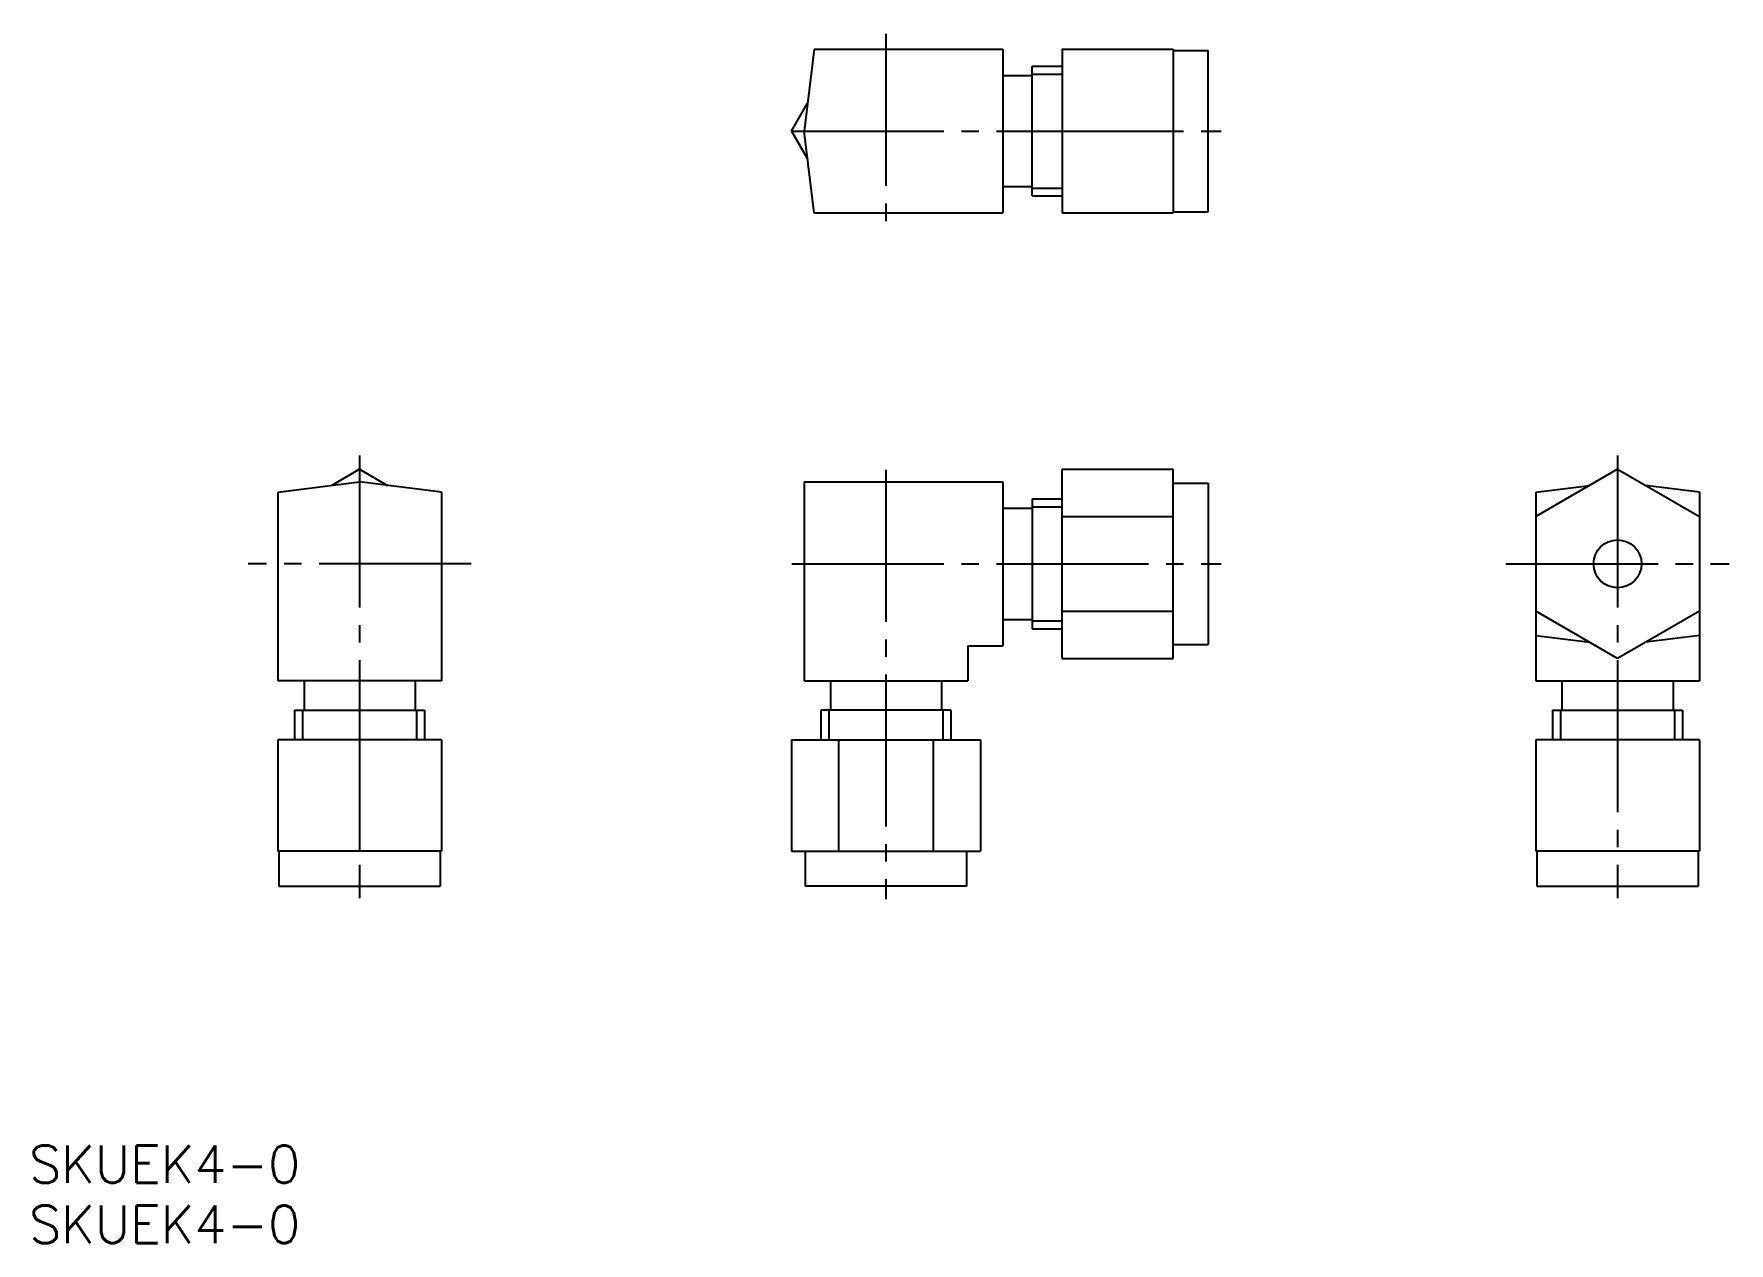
# Model space of a CAD drawing. Extents: x 23 to 168, y 62 to 165.
import ezdxf

# ---------------------------------------------------------------- set-up
doc = ezdxf.new("R2010")
doc.units = 0
doc.linetypes.add('CENTER', pattern=[17.5, 13, -1.5, 1.5, -1.5])
doc.layers.get('0').update_dxf_attribs({"linetype": 'CONTINUOUS'})
doc.layers.add('CENTER', color=1, linetype='CENTER')
doc.styles.get("Standard").update_dxf_attribs({"font": 'txt.shx', "bigfont": 'extfont.shx'})

msp = doc.modelspace()

# ---------------------------------------------------------------- linework, layer by layer
at = {"color": 7, "linetype": 'CONTINUOUS'}
for p, q in [((89.56, 163.73), (88.7, 156.73)), ((89.56, 163.73), (105.7, 163.73)), ((105.7, 163.73), (105.7, 149.73)), ((110.76, 163.73), (120.26, 163.73)), ((110.76, 163.73), (110.76, 149.73)), ((120.26, 163.73), (120.26, 149.73)), ((120.26, 163.63), (123.26, 163.63)), ((123.26, 149.83), (123.26, 163.63)), ((105.7, 161.48), (108.2, 161.48)), ((108.2, 151.18), (108.2, 162.29)), ((108.2, 162.29), (110.76, 162.29)), ((87.62, 156.73), (88.99, 159.11)), ((87.62, 156.73), (88.99, 154.35)), ((89.56, 149.73), (88.7, 156.73)), ((110.76, 156.73), (120.26, 156.73)), ((105.7, 151.98), (108.2, 151.98)), ((108.2, 151.18), (110.76, 151.18)), ((89.56, 149.73), (105.7, 149.73)), ((110.76, 149.73), (120.26, 149.73)), ((120.26, 149.83), (123.26, 149.83)), ((50.7, 127.81), (48.32, 126.44)), ((50.7, 127.81), (53.08, 126.44)), ((110.76, 127.81), (120.26, 127.81)), ((110.76, 111.65), (110.76, 127.81)), ((120.26, 111.65), (120.26, 127.81)), ((158.26, 127.81), (151.26, 123.77)), ((158.26, 127.81), (165.26, 123.77)), ((43.7, 125.87), (50.7, 126.73)), ((57.7, 125.87), (50.7, 126.73)), ((88.7, 126.73), (88.7, 109.73)), ((88.7, 126.73), (105.7, 126.73)), ((105.7, 126.73), (105.7, 112.73)), ((120.26, 126.63), (123.26, 126.63)), ((123.26, 126.63), (123.26, 112.83)), ((151.26, 125.87), (155.88, 126.44)), ((165.26, 125.87), (160.64, 126.44)), ((43.7, 125.87), (43.7, 109.73)), ((57.7, 125.87), (57.7, 109.73)), ((108.2, 125.29), (108.2, 114.18)), ((108.2, 125.29), (110.76, 125.29)), ((151.26, 125.87), (151.26, 109.73)), ((165.26, 125.87), (165.26, 109.73)), ((105.7, 124.48), (108.2, 124.48)), ((110.76, 123.77), (120.26, 123.77)), ((105.7, 114.98), (108.2, 114.98)), ((110.76, 115.69), (120.26, 115.69)), ((158.26, 111.65), (151.26, 115.69)), ((165.26, 115.69), (158.26, 111.65)), ((108.2, 114.18), (110.76, 114.18)), ((151.26, 113.59), (155.88, 113.02)), ((165.26, 113.59), (160.64, 113.02)), ((102.7, 112.73), (102.7, 109.73)), ((102.7, 112.73), (105.7, 112.73)), ((110.76, 111.65), (120.26, 111.65)), ((120.26, 112.83), (123.26, 112.83)), ((57.7, 109.73), (43.7, 109.73)), ((45.95, 109.73), (45.95, 107.23)), ((55.45, 109.73), (55.45, 107.23)), ((88.7, 109.73), (102.7, 109.73)), ((90.95, 109.73), (90.95, 107.23)), ((100.45, 109.73), (100.45, 107.23)), ((151.26, 109.73), (165.26, 109.73)), ((153.51, 109.73), (153.51, 107.23)), ((163.01, 109.73), (163.01, 107.23)), ((45.14, 107.23), (45.14, 104.67)), ((45.14, 107.23), (56.26, 107.23)), ((56.26, 107.23), (56.26, 104.67)), ((90.14, 107.23), (90.14, 104.67)), ((101.26, 107.23), (90.14, 107.23)), ((101.26, 107.23), (101.26, 104.67)), ((152.7, 107.23), (152.7, 104.67)), ((152.7, 107.23), (163.81, 107.23)), ((163.81, 107.23), (163.81, 104.67)), ((57.7, 104.67), (43.7, 104.67)), ((43.7, 104.67), (43.7, 95.17)), ((50.7, 104.67), (50.7, 95.17)), ((57.7, 104.67), (57.7, 95.17)), ((87.62, 104.67), (103.78, 104.67)), ((87.62, 104.67), (87.62, 95.17)), ((91.66, 104.67), (91.66, 95.17)), ((99.74, 104.67), (99.74, 95.17)), ((103.78, 104.67), (103.78, 95.17)), ((165.26, 104.67), (151.26, 104.67)), ((151.26, 104.67), (151.26, 95.17)), ((165.26, 104.67), (165.26, 95.17)), ((57.7, 95.17), (43.7, 95.17)), ((43.8, 95.17), (43.8, 92.17)), ((57.6, 95.17), (57.6, 92.17)), ((87.62, 95.17), (103.78, 95.17)), ((88.8, 95.17), (88.8, 92.17)), ((102.6, 95.17), (102.6, 92.17)), ((165.26, 95.17), (151.26, 95.17)), ((151.36, 95.17), (151.36, 92.17)), ((165.16, 95.17), (165.16, 92.17)), ((43.8, 92.17), (57.6, 92.17)), ((102.6, 92.17), (88.8, 92.17)), ((151.36, 92.17), (165.16, 92.17))]:
    msp.add_line(p, q, dxfattribs=at)
at = {"color": 3, "linetype": 'CONTINUOUS'}
for p, q in [((108.2, 161.6), (110.76, 161.6)), ((108.2, 151.86), (110.76, 151.86)), ((108.2, 124.6), (110.76, 124.6)), ((108.2, 114.86), (110.76, 114.86)), ((45.83, 107.23), (45.83, 104.67)), ((55.57, 107.23), (55.57, 104.67)), ((90.83, 107.23), (90.83, 104.67)), ((100.57, 107.23), (100.57, 104.67)), ((153.39, 107.23), (153.39, 104.67)), ((163.13, 107.23), (163.13, 104.67))]:
    msp.add_line(p, q, dxfattribs=at)
at = {"color": 7, "linetype": 'CONTINUOUS'}
msp.add_circle((158.26, 119.73), 2.05, dxfattribs=at)
at = {"layer": 'CENTER', "color": 1, "linetype": 'CENTER'}
for p, q in [((95.7, 165.04), (95.7, 147.97)), ((87.66, 156.73), (124.38, 156.73)), ((50.7, 129), (50.7, 91.14)), ((95.7, 127.77), (95.7, 91.05)), ((158.26, 129), (158.26, 91.14)), ((60.24, 119.73), (41.16, 119.73)), ((87.66, 119.73), (124.38, 119.73)), ((148.72, 119.73), (167.8, 119.73))]:
    msp.add_line(p, q, dxfattribs=at)

# ---------------------------------------------------------------- texts
at = {"color": 7, "linetype": 'CONTINUOUS'}
for p in [(22.44, 66.8), (22.44, 61.66)]:
    msp.add_text('SKUEK4-0', height=3.2, dxfattribs=at).set_placement(p)

doc.saveas('drawing.dxf')
